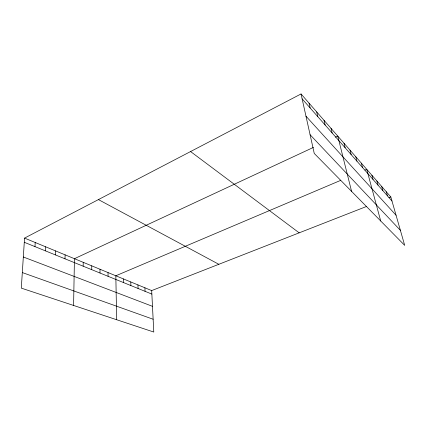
<?xml version="1.0" encoding="UTF-8"?>
<svg xmlns="http://www.w3.org/2000/svg" width="426" height="426" viewBox="0 0 426 426"><rect width="100%" height="100%" fill="white"/><g stroke="black" fill="none" stroke-linecap="round" stroke-linejoin="round"><path stroke-width="0.64" d="M91.728 269.669L91.739 265.84M83.182 266.197L83.219 262.32M73.586 305.458L74.444 258.699L313.504 147.369M65.002 258.816L65.109 254.844M55.327 254.886L55.471 250.866M45.326 250.829L45.507 246.75M34.98 246.627L35.209 242.5M24.554 238.102L21.3 288.125L153.786 332.04L151.683 290.585L24.554 238.102L301.044 93.96L390.818 196.961L404.7 245.376L314.25 153.445L301.044 93.96M335.4 137.167L337.754 136.075L351.588 191.396M340.731 180.347L115.824 275.782L116.671 319.74M364.933 170.08L366.727 169.319L380.711 220.998M151.683 290.585L366.456 206.498M388.97 197.685L390.818 196.961M22.312 272.571L153.136 319.239M23.323 256.995L152.481 306.331M24.282 242.282L151.858 294.084M98.422 199.592L218.836 264.296M190.571 151.549L299.18 232.841M310.096 134.738L400.381 230.322M305.98 116.191L396.058 215.242M302.13 98.859L391.979 201.008M386.329 191.812L387.49 195.907M381.685 186.481L382.846 190.63M376.877 180.965L378.038 185.161M371.893 175.246L373.059 179.495M361.365 163.169L362.526 167.525M355.801 156.784L356.961 161.193M350.018 150.149L351.173 154.617M344.006 143.253L345.161 147.779M331.034 128.37L332.173 133.013M324.026 120.329L325.155 125.036M316.71 111.931L317.828 116.703M309.052 103.151L310.16 107.98M144.899 287.784L145.058 291.32M137.928 284.909L138.067 288.482M130.766 281.953L130.883 285.564M123.402 278.913L123.497 282.566M108.028 272.565L108.076 276.304M100.004 269.253L100.025 273.034"/></g></svg>
